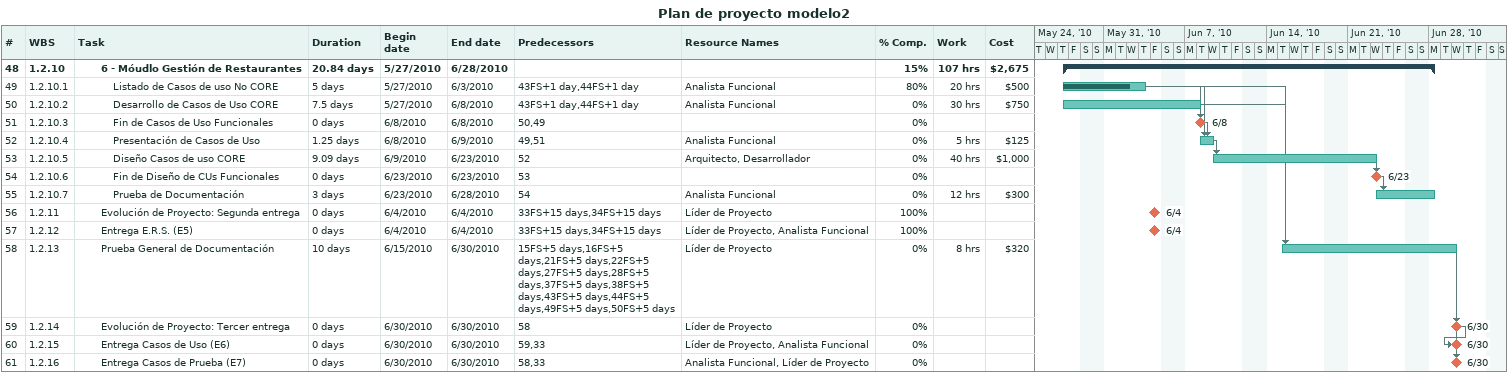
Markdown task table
Plan de proyecto modelo2

| ID | WBS | Task | Duration | Start | Finish | Predecessors | Resources | % complete | Work (h) | Cost ($) |
|---|---|---|---|---|---|---|---|---|---|---|
| 48 | 1.2.10 | **6 - Móudlo Gestión de Restaurantes** | 20.84d | 2010-05-27 | 2010-06-28 |  |  | 15 | 107 | 2675 |
| 49 | 1.2.10.1 | Listado de Casos de uso No CORE | 5d | 2010-05-27 | 2010-06-03 | 43FS+1d, 44FS+1d | Analista Funcional | 80 | 20 | 500 |
| 50 | 1.2.10.2 | Desarrollo de Casos de Uso CORE | 7.5d | 2010-05-27 | 2010-06-08 | 43FS+1d, 44FS+1d | Analista Funcional | 0 | 30 | 750 |
| 51 | 1.2.10.3 | Fin de Casos de Uso Funcionales | 0d | 2010-06-08 | 2010-06-08 | 50, 49 |  | 0 |  |  |
| 52 | 1.2.10.4 | Presentación de Casos de Uso | 1.25d | 2010-06-08 | 2010-06-09 | 49, 51 | Analista Funcional | 0 | 5 | 125 |
| 53 | 1.2.10.5 | Diseño Casos de uso CORE | 9.09d | 2010-06-09 | 2010-06-23 | 52 | Arquitecto, Desarrollador | 0 | 40 | 1000 |
| 54 | 1.2.10.6 | Fin de Diseño de CUs Funcionales | 0d | 2010-06-23 | 2010-06-23 | 53 |  | 0 |  |  |
| 55 | 1.2.10.7 | Prueba de Documentación | 3d | 2010-06-23 | 2010-06-28 | 54 | Analista Funcional | 0 | 12 | 300 |
| 56 | 1.2.11 | Evolución de Proyecto: Segunda entrega | 0d | 2010-06-04 | 2010-06-04 | 33FS+15d, 34FS+15d | Líder de Proyecto | 100 |  |  |
| 57 | 1.2.12 | Entrega E.R.S. (E5) | 0d | 2010-06-04 | 2010-06-04 | 33FS+15d, 34FS+15d | Líder de Proyecto, Analista Funcional | 100 |  |  |
| 58 | 1.2.13 | Prueba General de Documentación | 10d | 2010-06-15 | 2010-06-30 | 15FS+5d, 16FS+5d, 21FS+5d, 22FS+5d, 27FS+5d, 28FS+5d, 37FS+5d, 38FS+5d, 43FS+5d, 44FS+5d, 49FS+5d, 50FS+5d | Líder de Proyecto | 0 | 8 | 320 |
| 59 | 1.2.14 | Evolución de Proyecto: Tercer entrega | 0d | 2010-06-30 | 2010-06-30 | 58 | Líder de Proyecto | 0 |  |  |
| 60 | 1.2.15 | Entrega Casos de Uso (E6) | 0d | 2010-06-30 | 2010-06-30 | 59, 33 | Líder de Proyecto, Analista Funcional | 0 |  |  |
| 61 | 1.2.16 | Entrega Casos de Prueba (E7) | 0d | 2010-06-30 | 2010-06-30 | 58, 33 | Analista Funcional, Líder de Proyecto | 0 |  |  |
